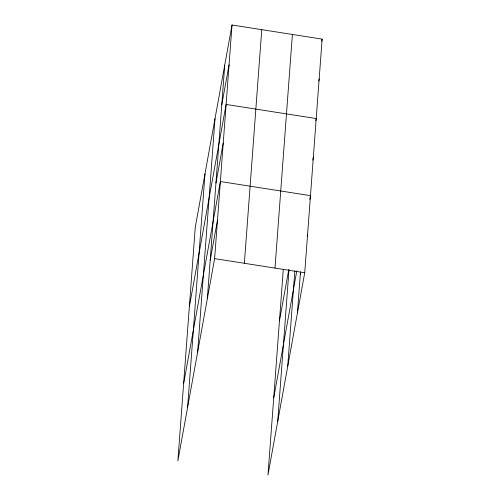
<?xml version="1.0" encoding="UTF-8"?>
<svg xmlns="http://www.w3.org/2000/svg" width="500" height="500" viewBox="0 0 500 500"><rect width="100%" height="100%" fill="white"/><g stroke="black" fill="none" stroke-linecap="round" stroke-linejoin="round"><path stroke-width="0.75" d="M187.594 407.381L204.994 173.756M197.606 352.262L215.006 118.644M207.331 298.769L224.731 65.15M232.025 25L195.269 227.25L177.869 460.875L214.625 258.625L232.025 25L322.131 39.125L304.731 272.75L267.975 475L283.288 269.413M244.363 263.281L261.756 29.663M274.994 268.087L292.394 34.462M277.7 421.506L289.006 269.631M287.712 366.394L294.831 270.794M297.438 312.894L300.475 272.038M221.769 104.862L229.069 64.719M189.356 306.681L226.106 104.431L316.212 118.556L315.8 120.831M215.944 183.125L223.238 142.981M183.612 383.775L220.369 181.525L310.475 195.656L309.781 199.444M210.2 260.219L217.494 220.075M321.719 41.4L322.131 39.125M318.756 81.119L319.169 78.844M279.456 320.812L288.762 269.606M312.794 160.138L313.344 157.106M273.719 397.906L296.788 270.956M300.306 274.35L300.719 272.075M307.188 236.475L307.6 234.2M214.625 258.625L304.731 272.75"/></g></svg>
